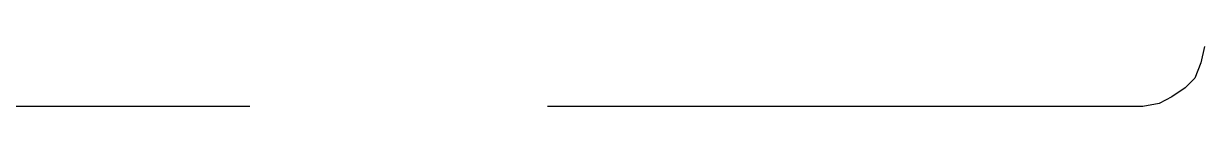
# Model space of a CAD drawing. Header units: inches. Extents: x -229 to 371, y -110 to 269.
# Drawn here: x 23.488 to 28.445, y 201.217 to 201.47 of the extents above; entities that cross this region are included whole.
import ezdxf

# ---------------------------------------------------------------- set-up
doc = ezdxf.new("R2010")
doc.units = ezdxf.units.IN
doc.header["$MEASUREMENT"] = 0
doc.linetypes.add('HIDDEN', pattern=[0.375, 0.25, -0.125])
doc.layers.get('0').update_dxf_attribs({"color": 10})

msp = doc.modelspace()

# ---------------------------------------------------------------- linework, layer by layer
at = {"color": 1, "linetype": 'HIDDEN', "ltscale": 10}
for p, q in [((28.44533, 201.46992), (28.43016, 201.40166)), ((28.43016, 201.40166), (28.40488, 201.33592)), ((28.40488, 201.33592), (28.36443, 201.29547)), ((28.30881, 201.25754), (28.25571, 201.22973)), ((28.36443, 201.29547), (28.30881, 201.25754)), ((28.18745, 201.21709), (18.78548, 201.21709)), ((28.25571, 201.22973), (28.18745, 201.21709))]:
    msp.add_line(p, q, dxfattribs=at)

doc.saveas('drawing.dxf')
